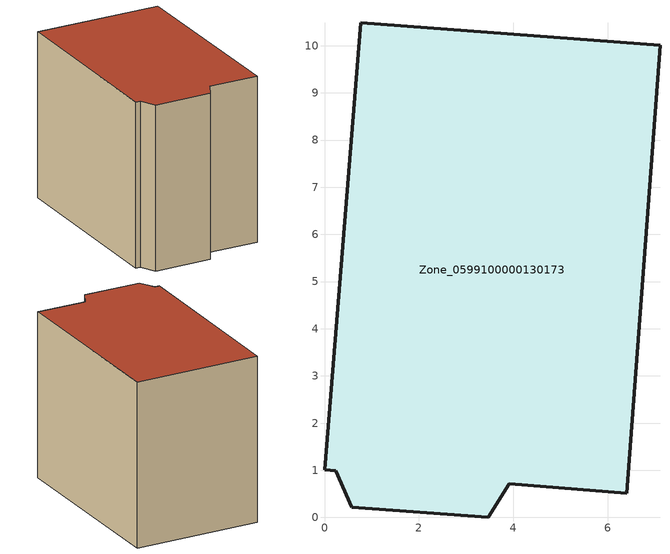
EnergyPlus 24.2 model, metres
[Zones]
Zone_0599100000130173
 floor ground (C_G): 0.24,0.99 0,1.01 0.77,10.49 7.11,10.01 6.41,0.51 3.92,0.72 3.47,0 0.58,0.22 z0
 wall outside (C_F): 3.47,0 3.92,0.72 6.41,0.51 7.11,10.01 0.77,10.49 0,1.01 0.24,0.99 0.58,0.22 3.47,0 z0:8.34
 roof outside (C_R): 7.11,10.01 0.77,10.49 0,1.01 0.24,0.99 0.58,0.22 3.47,0 3.92,0.72 6.41,0.51 z8.34
[BUILDING]
Pand.0599100000130173: North Axis=0; Terrain=City; Loads Convergence Tolerance Value=0.04; Temperature Convergence Tolerance Value=0.4; Solar Distribution=FullExterior; Maximum Number of Warmup Days=25; Minimum Number of Warmup Days=1
[Site:Location]
Rotterdam.The.Hague.AP_ZH_NLD Design_Conditions: Latitude=51.96; Longitude=4.45; Time Zone=1; Elevation=-4.5
[SITE:GROUNDTEMPERATURE:BUILDINGSURFACE]
18, 18, 18, 18, 18, 18, 18, 18, 18, 18, 18, 18
[MATERIAL] Thermal Absorptance=0.9; Solar Absorptance=0.7; Visible Absorptance=0.7
Name | Roughness | Thickness | Conductivity | Density | Specific Heat
G.TI.1946-1964 | MediumSmooth | 0.15 | 1 | 540 | 1210
F.TI.1946-1964 | Rough | 0.3 | 0.857143 | 1920 | 840
R.TI.1946-1964 | MediumRough | 0.2 | 0.277778 | 1500 | 1000
[CONSTRUCTION]
C_G: G.TI.1946-1964
C_F: F.TI.1946-1964
C_R: R.TI.1946-1964
[ZONE]
Zone_0599100000130173: Type=1; Multiplier=1; Ceiling Height=Autocalculate; Volume=Autocalculate; Floor Area=autocalculate; Part of Total Floor Area=Yes
[ZONEINFILTRATION:DESIGNFLOWRATE]
Infil_Zone_0599100000130173: Zone or ZoneList or Space or SpaceList=Zone_0599100000130173; Schedule=AlwaysOn; Design Flow Rate Calculation Method=Flow/Area; Flow Rate per Floor Area=0.003; Constant Term Coefficient=1; Temperature Term Coefficient=0; Velocity Term Coefficient=0; Velocity Squared Term Coefficient=0
[HVACTEMPLATE:ZONE:IDEALLOADSAIRSYSTEM]
Zone_0599100000130173: Maximum Heating Supply Air Temperature=50; Minimum Cooling Supply Air Temperature=13; Maximum Heating Supply Air Humidity Ratio=0.0156; Minimum Cooling Supply Air Humidity Ratio=0.0077; Heating Limit=NoLimit; Cooling Limit=NoLimit; Dehumidification Control Type=ConstantSensibleHeatRatio; Cooling Sensible Heat Ratio=0.7; Dehumidification Setpoint=60; Humidification Control Type=None; Humidification Setpoint=30; Outdoor Air Method=None; Outdoor Air Flow Rate per Person=0.00944; Outdoor Air Flow Rate per Zone Floor Area=0; Outdoor Air Flow Rate per Zone=0; Demand Controlled Ventilation Type=None; Outdoor Air Economizer Type=NoEconomizer; Heat Recovery Type=None; Sensible Heat Recovery Effectiveness=0.7; Latent Heat Recovery Effectiveness=0.65
[ZONECONTROL:THERMOSTAT]
ThermostatControl_Zone_0599100000130173: Zone or ZoneList=Zone_0599100000130173; Control Type Schedule=DualSetpointControlType; Control 1=Thermostat_Zone_0599100000130173; Temperature Difference Between Cutout And Setpoint=0
[THERMOSTATSETPOINT:DUALSETPOINT]
Thermostat_Zone_0599100000130173: Heating Setpoint Temperature Schedule=HeatingSetpoint_Zone_0599100000130173; Cooling Setpoint Temperature Schedule=CoolingSetpoint_Zone_0599100000130173
[SCHEDULE:COMPACT]
HeatingSetpoint_Zone_0599100000130173: Through: 12/31, For: AllDays, Until: 24:00, 21
CoolingSetpoint_Zone_0599100000130173: Through: 12/31, For: AllDays, Until: 24:00, 24
DualSetpointControlType: Through: 12/31, For: AllDays, Until: 24:00, 4
AlwaysOn: Through: 12/31, For: AllDays, Until: 24:00, 1
